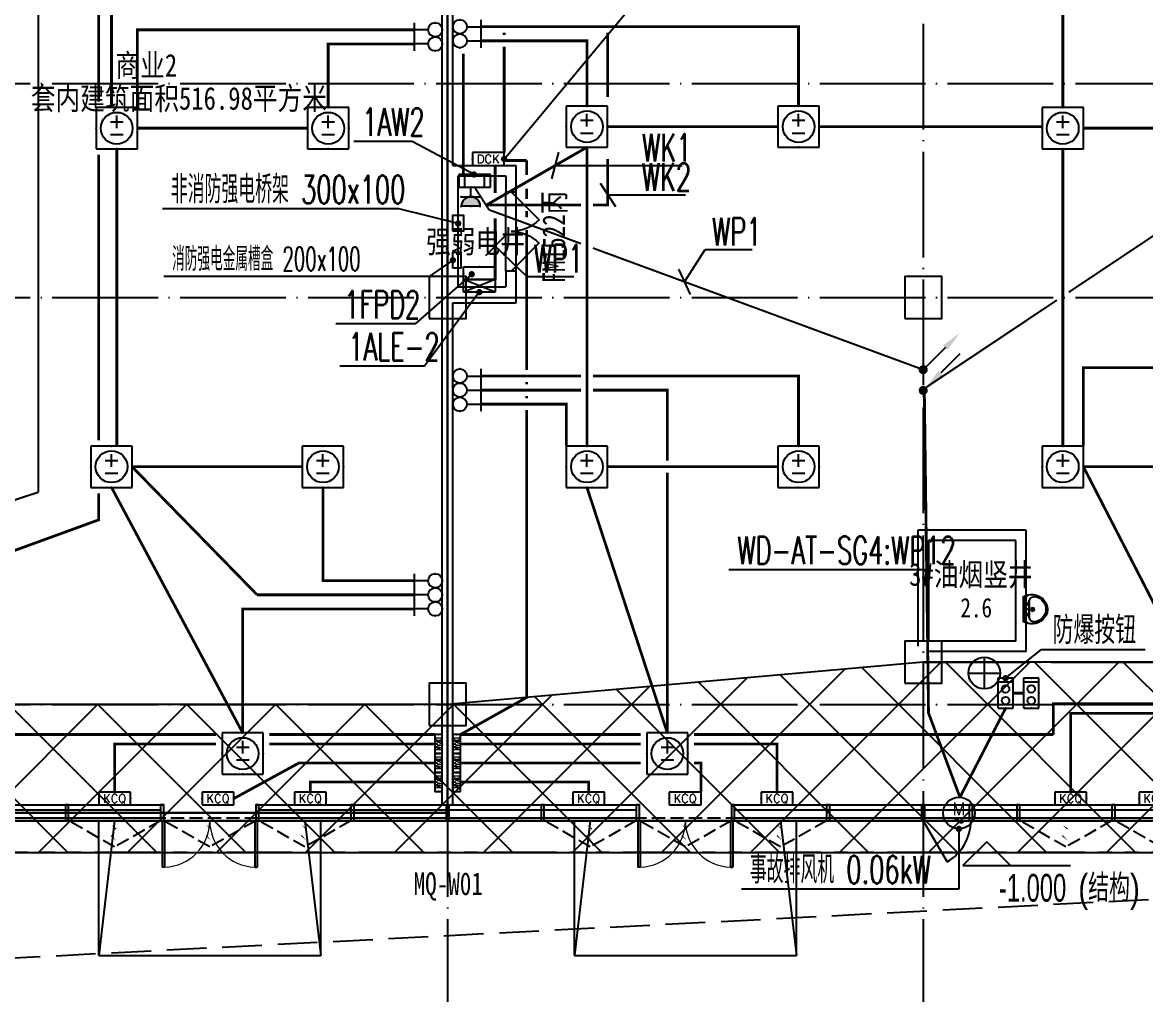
# Model space of a CAD drawing. Extents: x -233336 to 840473, y -28113 to 330904.
# Drawn here: x 42356 to 63606, y -5489 to 12904 of the extents above; entities that cross this region are included whole.
import ezdxf
from ezdxf.enums import TextEntityAlignment as Align
from ezdxf.xclip import XClip

# ---------------------------------------------------------------- set-up
doc = ezdxf.new("R2010")
doc.units = 0
doc.header["$LTSCALE"] = 1000
doc.header["$XCLIPFRAME"] = 2
for name, pattern in [('104-14# 核心筒$0$DOTE', [2.42, 2, -0.2, 0.02, -0.2]), ('14#楼幕墙$0$DASH', [0.35, 0.25, -0.1]), ('DASH', [0.35, 0.25, -0.1]), ('X-104 14#平面$0$$0$DASH', [0.35, 0.25, -0.1]), ('X-104 14#平面$0$109 3#平面$0$DASH', [0.35, 0.25, -0.1]), ('X-104 14#平面$0$PHANTOM2', [1.25, 0.625, -0.125, 0.125, -0.125, 0.125, -0.125])]:
    doc.linetypes.add(name, pattern=pattern)
doc.layers.get('0').update_dxf_attribs({"linetype": 'CONTINUOUS'})
doc.layers.get('Defpoints').update_dxf_attribs({"linetype": 'CONTINUOUS'})
for name, color, linetype in [('104-14# 核心筒$0$A_AXIS-轴线', 8, '104-14# 核心筒$0$DOTE'), ('104-14# 核心筒$0$A_STR-砼柱', 8, 'CONTINUOUS'), ('14#楼幕墙$0$A-C_玻璃幕墙', 8, 'CONTINUOUS'), ('14#楼幕墙$0$A-C_窗', 8, 'CONTINUOUS'), ('14#楼幕墙$0$A-C_门', 8, 'CONTINUOUS'), ('DIM-动力', 80, 'CONTINUOUS'), ('DIM-插座', 80, 'CONTINUOUS'), ('DIM-箱柜', 80, 'CONTINUOUS'), ('EQUIP-动力', 80, 'CONTINUOUS'), ('EQUIP-插座', 80, 'CONTINUOUS'), ('EQUIP-照明', 80, 'CONTINUOUS'), ('EQUIP-箱柜', 80, 'CONTINUOUS'), ('LWIRE', 80, 'CONTINUOUS'), ('TEL_LEAD', 80, 'CONTINUOUS'), ('WIRE-动力', 50, 'CONTINUOUS'), ('WIRE-动力控制', 160, 'DASH'), ('WIRE-插座', 160, 'CONTINUOUS'), ('X-104 14#平面$0$01-标注_标高', 8, 'CONTINUOUS'), ('X-104 14#平面$0$02-TEXT_房间', 9, 'CONTINUOUS'), ('X-104 14#平面$0$02-TEXT_标注', 9, 'CONTINUOUS'), ('X-104 14#平面$0$02-TEXT_门窗', 9, 'CONTINUOUS'), ('X-104 14#平面$0$A-C_玻璃幕墙', 8, 'CONTINUOUS'), ('X-104 14#平面$0$A-C_门', 8, 'CONTINUOUS'), ('X-104 14#平面$0$A-E_楼梯', 8, 'CONTINUOUS'), ('X-104 14#平面$0$A-I_卫-洁具', 8, 'CONTINUOUS'), ('X-104 14#平面$0$A-O_屋面', 8, 'CONTINUOUS'), ('X-104 14#平面$0$A-SUR_吊顶', 8, 'CONTINUOUS'), ('X-104 14#平面$0$A-TECH_结构', 8, 'CONTINUOUS'), ('X-104 14#平面$0$A_STR-砌块墙', 7, 'CONTINUOUS'), ('X-104 14#平面$0$DOOR_FIRE', 8, 'CONTINUOUS'), ('X-104 14#平面$0$DOOR_FIRE_TEXT', 7, 'CONTINUOUS')]:
    doc.layers.add(name, color=color, linetype=linetype)
for name, color, linetype, plot in [('14#楼幕墙$0$04-不打印_辅助线', 8, 'CONTINUOUS', False), ('2019.06.25燃气表间不打印', 7, 'CONTINUOUS', False), ('X-104 14#平面$0$04-不打印_辅助线', 8, 'CONTINUOUS', False), ('X-104 14#平面$0$降板', 8, 'CONTINUOUS', False)]:
    doc.layers.add(name, color=color, linetype=linetype, plot=plot)
doc.layers.add('X-104 14#平面$0$000套内', color=8, linetype='CONTINUOUS', lineweight=30)
doc.styles.add('_TCH_DIM', font='ROMANS2', dxfattribs={"width": 0.8, "bigfont": 'HZDF2'})
doc.styles.add('_TCH_LABEL', font='COMPLEX', dxfattribs={"bigfont": 'GBCBIG'})
doc.styles.add('_TEL_DIM', font='ROMANS2', dxfattribs={"width": 0.8, "height": 3.5, "bigfont": 'HZDF2'})
doc.styles.get("Standard").update_dxf_attribs({"font": 'GBENOR', "bigfont": 'GBCBIG'})
doc.styles.add('X-104 14#平面$0$_TCH_DIM', font='ros.shx', dxfattribs={"width": 0.8, "bigfont": 'jd.shx'})
doc.styles.add('X-104 14#平面$0$_TCH_SPACE', font='STXIHEI.TTF', dxfattribs={"width": 0.8, "height": 5})
doc.styles.add('X-104 14#平面$0$_TCH_WINDOW', font='STXIHEI.TTF', dxfattribs={"width": 0.75, "height": 3.5})
doc.styles.add('X-104 14#平面$0$Standard', font='STXIHEI.TTF', dxfattribs={"width": 0.8})

# ---------------------------------------------------------------- blocks, each defined once
blk = doc.blocks.new('$equip$00001428')
for p, q in [((0.75, 0.6), (-0.75, 0.6)), ((-0.75, 0.6), (-0.75, 0)), ((-0.469, 0.6), (-0.469, 0)), ((0.469, 0.6), (0.469, 0)), ((0.75, 0), (0.75, 0.6)), ((-0.75, 0), (0.75, 0))]:
    blk.add_line(p, q)
for p in [(0, 0.6), (-0.75, 0.3), (0, 0), (0.75, 0.3)]:
    blk.add_point(p)
at = {"style": '_TCH_LABEL', "flags": 9}
blk.add_attdef('A', (0, 0), '', height=0.00002, dxfattribs=at)
blk = doc.blocks.new('$equip$00001424')
for p, q in [((-0.75, 0), (0.75, 0.6)), ((-0.75, 0.6), (0.75, 0)), ((0.75, 0.6), (-0.75, 0.6)), ((-0.75, 0.6), (-0.75, 0)), ((0.75, 0), (0.75, 0.6)), ((-0.75, 0), (0.75, 0))]:
    blk.add_line(p, q)
for p in [(0, 0.6), (-0.75, 0.3), (0, 0), (0.75, 0.3)]:
    blk.add_point(p)
at = {"style": '_TCH_LABEL', "flags": 9}
blk.add_attdef('A', (0, 0), '', height=0.00002, dxfattribs=at)
blk = doc.blocks.new('$equip$00001413')
for p, q in [((0.75, 0.6), (-0.75, 0.6)), ((-0.75, 0.6), (-0.75, 0)), ((0.75, 0), (0.75, 0.6)), ((-0.75, 0), (0.75, 0))]:
    blk.add_line(p, q)
for p in [(0, 0.6), (-0.75, 0.3), (0, 0), (0.75, 0.3)]:
    blk.add_point(p)
at = {"style": '_TCH_LABEL', "flags": 9}
blk.add_attdef('A', (0, 0), '', height=0.00002, dxfattribs=at)
blk = doc.blocks.new('$equip$00001811')
blk.add_circle((0, 0), 0.5)
for centre, radius, start, end in [((-0.073, -0.273), 0.0768, 17.2272, 184.2164), ((0.073, -0.227), 0.0769, 197.2591, 5.1179)]:
    blk.add_arc(centre, radius, start, end)
at = {"color": 7, "style": '_TEL_DIM'}
blk.add_attdef('$TEXT$', text='', height=0.4, dxfattribs=at).set_placement((0.001, 0.137), align=Align.MIDDLE_CENTER)
at = {"color": 7, "style": '_TEL_DIM', "flags": 1}
blk.add_attdef('A', text='', height=0.00002, dxfattribs=at).set_placement((0, 0), align=Align.MIDDLE_CENTER)
blk = doc.blocks.new('14#楼幕墙$0$A$C38D07553')
blk.add_lwpolyline([(-60, -300), (0, -300), (0, 0), (-60, 0)], close=True)
blk = doc.blocks.new('14#楼幕墙$0$A$C385D642F')
for p in [(43230, -1000), (45030, -1000), (46830, -1000), (48630, -1000), (50430, -1000), (52230, -1000), (54030, -1000), (55830, -1000), (57630, -1000), (59430, -1000), (60330, -1000), (61230, -1000), (63030, -1000)]:
    blk.add_blockref('14#楼幕墙$0$A$C38D07553', p)
blk = doc.blocks.new('14#楼幕墙$0$A$C22714246')
at = {"linetype": '14#楼幕墙$0$DASH'}
blk.add_lwpolyline([(1740, 497), (870, 0), (0, 497)], dxfattribs=at)
at = {"layer": '14#楼幕墙$0$A-C_玻璃幕墙', "color": 1}
blk.add_lwpolyline([(899, 122, 0, 25, 0), (802, 217, 0, 0, 0), (900, 340, 25, 0, 0), (796, 422, 0, 0, 0)], format="xyseb", dxfattribs=at)
blk = doc.blocks.new('14#楼幕墙$0$$DorLib2D$00000228')
at = {"color": 0}
blk.add_line((0.5, 0), (0, 0.866), dxfattribs=at)
blk.add_arc((0.5, 0), 1, 120, 180, dxfattribs=at)
blk = doc.blocks.new('14#楼幕墙$0$$DorLib2D$00000002')
for p, q in [((-0.5, 0), (-0.5, 0.4875)), ((-0.475, 0.4875), (-0.5, 0.4875)), ((-0.475, 0), (-0.475, 0.4875)), ((0.475, 0), (0.475, 0.4875)), ((0.475, 0.4875), (0.5, 0.4875)), ((0.5, 0), (0.5, 0.4875)), ((-0.5, 0), (-0.475, 0)), ((0.5, 0), (0.475, 0))]:
    blk.add_line(p, q)
at = {"lineweight": 13}
for centre, start, end in [((-0.4875, 0), 0, 88.53072), ((0.4875, 0), 91.46928, 180)]:
    blk.add_arc(centre, 0.4875, start, end, dxfattribs=at)
blk = doc.blocks.new('14#楼幕墙')
at = {"layer": '14#楼幕墙$0$A-C_玻璃幕墙'}
for p, q in [((10770, -1900), (45030, -1900)), ((46770, -1900), (54030, -1900)), ((55770, -1900), (69230, -1900)), ((44970, -2000), (19830, -2000)), ((53970, -2000), (46830, -2000)), ((66630, -2000), (55830, -2000)), ((108092, -2200), (-1359, -2200)), ((44970, -2150), (19830, -2150)), ((53970, -2150), (46830, -2150)), ((66630, -2150), (55830, -2150))]:
    blk.add_line(p, q, dxfattribs=at)
at = {"layer": '14#楼幕墙$0$04-不打印_辅助线'}
for p in [(45030, -2697), (54030, -2697)]:
    blk.add_blockref('14#楼幕墙$0$A$C22714246', p, dxfattribs=at)
at = {"layer": '14#楼幕墙$0$A-C_玻璃幕墙'}
blk.add_blockref('14#楼幕墙$0$A$C385D642F', (0, -900), dxfattribs=at)
at = {"layer": '14#楼幕墙$0$A-C_窗'}
for p in [(43230, -2697), (46830, -2697), (52230, -2697), (55830, -2697), (61230, -2697), (63030, -2697)]:
    blk.add_blockref('14#楼幕墙$0$A$C22714246', p, dxfattribs=at)
at = {"layer": '14#楼幕墙$0$A-C_门', "xscale": -1800, "yscale": -1800, "zscale": 100}
for p in [(45900, -2200), (54900, -2200)]:
    blk.add_blockref('14#楼幕墙$0$$DorLib2D$00000002', p, dxfattribs=at)
at = {"layer": '14#楼幕墙$0$A-C_门', "xscale": 900, "yscale": 900, "zscale": -900, "rotation": 180}
blk.add_blockref('14#楼幕墙$0$$DorLib2D$00000228', (59850, -2200), dxfattribs=at)
blk = doc.blocks.new('_FZHK')
blk.add_lwpolyline([(-0.5, -0.5), (0.5, -0.5), (0.5, 0.5), (-0.5, 0.5)], close=True)
blk = doc.blocks.new('104-14# 核心筒')
at = {"layer": '104-14# 核心筒$0$A_AXIS-轴线'}
for p, q in [((50400, 54018.4), (50400, -8545.1)), ((59400, 54018.4), (59400, -8545.1)), ((-24839, 11750), (120259.9, 11750)), ((-24839, 7700), (120259.9, 7700)), ((59400, 800), (120259.9, 800)), ((-24839, 0), (68400, 0))]:
    blk.add_line(p, q, dxfattribs=at)
at = {"layer": '104-14# 核心筒$0$A_STR-砼柱', "xscale": 700, "yscale": 800, "zscale": 800}
for p in [(50400, 7700), (59400, 7700), (59400, 800), (50400, 0)]:
    blk.add_blockref('_FZHK', p, dxfattribs=at)
blk = doc.blocks.new('X-104 14#平面$0$rqg')
at = {"color": 3}
for p, q in [((0, 300), (0, -300)), ((-300, 0), (300, 0))]:
    blk.add_line(p, q, dxfattribs=at)
blk.add_circle((0, 0), 300, dxfattribs=at)
blk = doc.blocks.new('X-104 14#平面$0$$DorLib2D$00000002')
for p, q in [((-0.5, 0), (-0.5, 0.4875)), ((-0.475, 0.4875), (-0.5, 0.4875)), ((-0.475, 0), (-0.475, 0.4875)), ((0.475, 0), (0.475, 0.4875)), ((0.475, 0.4875), (0.5, 0.4875)), ((0.5, 0), (0.5, 0.4875)), ((-0.5, 0), (-0.475, 0)), ((0.5, 0), (0.475, 0))]:
    blk.add_line(p, q)
at = {"lineweight": 13}
for centre, start, end in [((-0.4875, 0), 0, 88.53072), ((0.4875, 0), 91.46928, 180)]:
    blk.add_arc(centre, 0.4875, start, end, dxfattribs=at)
blk = doc.blocks.new('X-104 14#平面$0$$DorLib2D$00000116')
at = {"color": 0}
for p, q in [((-0.5, 0), (-0.146, 0.354)), ((0.5, 0), (0.146, 0.354))]:
    blk.add_line(p, q, dxfattribs=at)
for centre, start, end in [((-0.5, 0), 0, 45), ((0.5, 0), 135, 180)]:
    blk.add_arc(centre, 0.5, start, end, dxfattribs=at)
blk = doc.blocks.new('X-104 14#平面$0$$lvtry$00000178')
at = {"color": 0}
for p, q in [((-238, 0), (238, 0)), ((-214, -36), (-272, -91)), ((-180, -23), (180, -23)), ((-142, -105), (140, -105)), ((140, -105), (-142, -105)), ((216, -37), (268, -91))]:
    blk.add_line(p, q, dxfattribs=at)
blk.add_lwpolyline([(-104, -430, 0.224698), (110, -425, 0.348046), (269, -79), (239, 0), (-241, 0), (-271, -79, 0.356844)], format="xyb", close=True, dxfattribs=at)
for centre, radius in [((-100, -65), 16.3), ((1, -172), 31.6), ((100, -65), 16.3)]:
    blk.add_circle(centre, radius, dxfattribs=at)
at = {"color": 0, "lineweight": 13}
blk.add_circle((1, -172), 23, dxfattribs=at)
at = {"color": 0}
for centre, radius, start, end in [((-142, -205), 100, 90, 190.5602), ((-180, -73), 50, 90, 133.181), ((140, -205), 100, 349.4398, 90), ((180, -73), 50, 44.5607, 90), ((-1, -179), 243, 190.5602, 349.4398)]:
    blk.add_arc(centre, radius, start, end, dxfattribs=at)
for p in [(0, -65), (1, -172)]:
    blk.add_point(p, dxfattribs=at)
blk = doc.blocks.new('X-104 14#平面')
at = {"layer": 'X-104 14#平面$0$降板'}
h = blk.add_hatch(dxfattribs=at)
h.set_pattern_fill('ANSI37', color=256, scale=750)
h.set_pattern_definition([(45, (0, 0), (-841.899, 841.899), []), (135, (0, 0), (-841.899, -841.899), [])])
h.paths.add_polyline_path([(83500, 40800), (86400, 48900), (86400, 51400), (77509.2, 51400), (58917.8, 35800), (-4608.4, 35800), (-12111.5, -2800), (112466, -2800), (116300, 1125.5), (116300, 11750), (115900, 11750), (107700, -0.1), (86400, 0), (77400, 799.9), (59400, 799.9), (50400, 0), (-62.7, 0), (5400, 25700), (68400, 25700)])
for points in [[(45030, -2200), (46770, -2200)], [(54030, -2200), (55770, -2200)]]:
    blk.add_lwpolyline(points)
at = {"layer": 'X-104 14#平面$0$000套内'}
blk.add_lwpolyline([(23400, 26450), (50400, 26450), (50400, -2050), (23450, -2050), (23450, 7800), (32350, 7800), (32350, 7600), (41500, 7600), (41500, 16600), (38350, 16600), (38350, 19250), (30600, 19250), (30600, 26300)], dxfattribs=at)
at = {"layer": 'X-104 14#平面$0$01-标注_标高'}
for p, q in [((60600.2, -2599.5), (60150.2, -3049.5)), ((60600.2, -2599.5), (61050.2, -3049.5)), ((60150.2, -3049.5), (62185, -3049.5))]:
    blk.add_line(p, q, dxfattribs=at)
at = {"layer": 'X-104 14#平面$0$A-C_玻璃幕墙'}
blk.add_lwpolyline([(-1359, -2200), (108091.7, -2200), (111291.5, 2370.2), (113380.4, 907.7), (115789.3, 4348.2), (113700.6, 5810.6), (116900.2, 10380.5), (116900.2, 38462.2), (99065.1, 43424.4), (96015.6, 32464.2), (85707.2, 35332.3), (87317.1, 41118.6), (83503.2, 42179.7), (66340.6, 26600), (4762.5, 26600)], close=True, dxfattribs=at)
at = {"layer": 'X-104 14#平面$0$A-E_楼梯'}
for p, q in [((43800, -4750), (43800, -2200)), ((43800, -2200), (48000, -2200)), ((44100, -2200), (43800, -4750)), ((47700, -2200), (48000, -4750)), ((48000, -4750), (48000, -2200)), ((52800, -4750), (52800, -2200)), ((52800, -2200), (57000, -2200)), ((53100, -2200), (52800, -4750)), ((56700, -2200), (57000, -4750)), ((57000, -4750), (57000, -2200)), ((43800, -4750), (48000, -4750)), ((52800, -4750), (57000, -4750))]:
    blk.add_line(p, q, dxfattribs=at)
at = {"layer": 'X-104 14#平面$0$A-O_屋面', "linetype": 'X-104 14#平面$0$PHANTOM2', "ltscale": 2}
blk.add_lwpolyline([(116300, 1125.5), (112466, -2800), (-12111.5, -2800), (-10903.8, 3413.1), (-11202.5, 3471.2), (-4857, 36100), (58808.6, 36100), (74837.7, 49550), (86050, 49550), (86050, 51700), (92100, 51702), (92100, 55283.2), (94608.8, 59227.5), (95621.4, 58583.5), (95782.4, 58836.6), (99791.5, 56286.5), (107067.8, 54161.9), (111100, 54161.9), (111100, 52680), (116300, 52680)], close=True, dxfattribs=at)
at = {"layer": 'X-104 14#平面$0$A-SUR_吊顶', "linetype": 'X-104 14#平面$0$109 3#平面$0$DASH', "ltscale": 3}
blk.add_lwpolyline([(109062.3, -4432.1), (119297.3, 10714.5), (117562.9, 11100.5), (120741.8, 38794.6), (99426.9, 44725), (92631.2, 20300), (86987.2, 20300), (86987.2, 21500), (8392.2, 21500), (5688.7, 8781.2), (-2733.6, 10571.4), (-6009.8, -4841.7), (40178.1, -2825.1), (39845.1, -4916.4), (83845.6, -2647.5)], close=True, dxfattribs=at)
at = {"layer": 'X-104 14#平面$0$A-TECH_结构', "linetype": 'X-104 14#平面$0$$0$DASH'}
blk.add_lwpolyline([(87207.3, 41097.2), (85610.8, 35359.1), (96063.8, 32450.8), (99099.8, 43362.9), (116850.2, 38424.2), (116850.2, 10396.2), (108065.7, -2149.5), (-1297.3, -2149.5), (4803.7, 26550), (66359.9, 26550), (83516.4, 42124.1)], close=True, dxfattribs=at)
at = {"layer": 'X-104 14#平面$0$A_STR-砌块墙'}
for p, q in [((50300, 10100), (50300, 26300)), ((50500, 10200), (50500, 26300)), ((50300, 7700), (50300, 10100)), ((50500, 10200), (51700, 10200)), ((50600, 7900), (50600, 10000)), ((50600, 10000), (51500, 10000)), ((51500, 10000), (51500, 9700)), ((51700, 9700), (51700, 10200)), ((51500, 9700), (51700, 9700)), ((51700, 8200), (51500, 8200)), ((51500, 8200), (51500, 7900)), ((51700, 7600), (51700, 8200)), ((50600, 7900), (51500, 7900)), ((50300, -900), (50300, 7700)), ((50500, -900), (50500, 7600)), ((50500, 7600), (51700, 7600)), ((61350, 3300), (59300, 3300)), ((59300, 3300), (59300, 1100)), ((61350, 1000), (61350, 3300)), ((61150, 3100), (59500, 3100)), ((59500, 3100), (59500, 1200)), ((61150, 1200), (61150, 3100)), ((61150, 1200), (59500, 1200)), ((61350, 1000), (59500, 1000)), ((50300, -1899.5), (50300, -899.5)), ((50500, -1899.5), (50500, -899.5)), ((50300, -1899.5), (50500, -1899.5))]:
    blk.add_line(p, q, dxfattribs=at)
at = {"layer": 'X-104 14#平面$0$DOOR_FIRE'}
for p, q in [((51500, 8200), (51500, 9700)), ((51700, 8200), (51700, 9700))]:
    blk.add_line(p, q, dxfattribs=at)
at = {"layer": 'X-104 14#平面$0$降板'}
blk.add_lwpolyline([(83500, 40800), (86400, 48900), (86400, 51400), (77509.2, 51400), (58917.8, 35800), (-4608.4, 35800), (-12111.5, -2800), (112466, -2800), (116300, 1125.5), (116300, 11750), (115900, 11750), (107700, -0.1), (86400, 0), (77400, 799.9), (59400, 799.9), (50400, 0), (-62.7, 0), (5400, 25700), (68400, 25700)], close=True, dxfattribs=at)
ref = blk.add_blockref('104-14# 核心筒', (0, 0))
XClip(ref).set_block_clipping_path([(-38664.3623821461, -25500), (139216.5485069363, 330900)])
blk.add_blockref('14#楼幕墙', (0, 0))
at = {"layer": 'Defpoints'}
blk.add_blockref('X-104 14#平面$0$rqg', (60554.9, 593.4), dxfattribs=at)
at = {"layer": 'X-104 14#平面$0$A-C_门', "xscale": 1800, "yscale": 1800, "zscale": 100, "rotation": 180}
for p in [(45900, -2200), (54900, -2200)]:
    blk.add_blockref('X-104 14#平面$0$$DorLib2D$00000002', p, dxfattribs=at)
at = {"layer": 'X-104 14#平面$0$A-I_卫-洁具', "yscale": -1, "rotation": 270.0000000000007}
blk.add_blockref('X-104 14#平面$0$$lvtry$00000178', (61300, 1800), dxfattribs=at)
at = {"layer": 'X-104 14#平面$0$DOOR_FIRE'}
ref = blk.add_blockref('X-104 14#平面$0$$DorLib2D$00000116', (51600, 8950), dxfattribs=dict(at, xscale=1500, yscale=-1500, zscale=200, rotation=90))
ref.add_attrib('A', 'FM1522丙', (52624, 7964.9), dxfattribs={"layer": 'X-104 14#平面$0$DOOR_FIRE_TEXT', "height": 428.14, "rotation": 90, "style": 'X-104 14#平面$0$_TCH_WINDOW', "width": 0.75})
at = {"layer": 'X-104 14#平面$0$01-标注_标高', "color": 7, "style": 'X-104 14#平面$0$_TCH_DIM'}
for s, height, width, p in [('(结构)', 520.93, 0.8, (62335, -3732)), ('-1.000', 525, 0.64, (60832, -3732))]:
    blk.add_text(s, height=height, dxfattribs=dict(at, width=width)).set_placement(p)
at = {"layer": 'X-104 14#平面$0$02-TEXT_房间', "style": 'X-104 14#平面$0$_TCH_SPACE', "width": 0.8}
for s, p in [('商业2', (44115.6, 11879.1)), ('强弱电井', (49994.8, 8542.7))]:
    blk.add_text(s, height=428.14, dxfattribs=at).set_placement(p)
at = {"layer": 'X-104 14#平面$0$02-TEXT_标注', "style": 'X-104 14#平面$0$Standard', "width": 0.8}
for s, height, p in [('套内建筑面积516.98平方米', 428.139, (42514.7, 11253.5)), ('3#油烟竖井', 428.14, (59133.6, 2245.2))]:
    blk.add_text(s, height=height, dxfattribs=at).set_placement(p)
at = {"layer": 'X-104 14#平面$0$02-TEXT_门窗', "style": 'X-104 14#平面$0$_TCH_WINDOW', "width": 0.75}
blk.add_text('MQ-W01', height=428.14, dxfattribs=at).set_placement((49757.5, -3606.5))
at = {"layer": 'X-104 14#平面$0$04-不打印_辅助线', "style": 'X-104 14#平面$0$_TCH_SPACE', "width": 0.8}
blk.add_text('2.6', height=366.98, dxfattribs=at).set_placement((60103.4, 1646.9))
blk = doc.blocks.new('$equip$00001344')
for p, q in [((0.65, 0.65), (-0.65, 0.65)), ((-0.65, 0.65), (-0.65, -0.65)), ((0, 0), (0, 0.4)), ((0.65, -0.65), (0.65, 0.65)), ((-0.2, 0.2), (0.2, 0.2)), ((-0.2, -0.2), (0.2, -0.2)), ((-0.65, -0.65), (0.65, -0.65))]:
    blk.add_line(p, q)
blk.add_circle((0, 0), 0.5)
for p in [(0, 0.65), (-0.65, 0), (0.65, 0), (0, -0.65)]:
    blk.add_point(p)
at = {"flags": 9}
blk.add_attdef('A', (0, 0), '', height=0.00002, dxfattribs=at)
blk = doc.blocks.new('$equip$00002672')
for p, q in [((0.222, 0.889), (-0.222, 0.889)), ((0, 0.444), (0, 0.889))]:
    blk.add_line(p, q)
blk.add_circle((0, 0.222), 0.222)
for p in [(0, 0.889), (-0.222, 0.222), (0, 0), (0.222, 0.222)]:
    blk.add_point(p)
at = {"color": 7, "style": '_TEL_DIM', "flags": 1}
for tag in ['A', 'REMARK']:
    blk.add_attdef(tag, text='', height=0.00002, dxfattribs=at).set_placement((0, 0), align=Align.MIDDLE_CENTER)
blk = doc.blocks.new('$equip$00001234')
for p, q in [((0.707, 0.714), (-0.707, 0.714)), ((-0.707, 0.707), (-0.707, -0.007)), ((0.542, 0.714), (0.542, 0)), ((0.707, 0), (0.707, 0.714)), ((-0.707, 0), (0.707, 0))]:
    blk.add_line(p, q)
for centre in [(-0.35, 0.357), (0.2, 0.357)]:
    blk.add_circle(centre, 0.179)
at = {"layer": 'EQUIP-照明'}
for p in [(0, 0.714), (-0.707, 0.35), (0, 0), (0.707, 0.357)]:
    blk.add_point(p, dxfattribs=at)
at = {"layer": 'EQUIP-照明', "flags": 9}
blk.add_attdef('A', (0, 0), '', height=0.00002, dxfattribs=at)
blk = doc.blocks.new('$TelecSys$00000078')
for p, q in [((1.15, 1.15), (0.55, 0.55)), ((0.104, 0.104), (0.104, 0.104)), ((-0.104, -0.104), (-0.104, -0.104))]:
    blk.add_line(p, q)
at = {"const_width": 0.142}
blk.add_lwpolyline([(-0.071, 0, 1), (0.071, 0, 1)], format="xyb", close=True, dxfattribs=at)
blk.add_solid([(0.62, 0.48), (0.48, 0.62), (0.1, 0.1)])
at = {"width": 0.8, "flags": 9}
blk.add_attdef('A', (0, 0), '', height=0.00002, dxfattribs=at)
blk = doc.blocks.new('$TelecSys$00000079')
for p, q in [((0.7, 0.7), (0, 0)), ((0.104, 0.104), (0.104, 0.104)), ((-0.104, -0.104), (-0.104, -0.104))]:
    blk.add_line(p, q)
at = {"const_width": 0.142}
blk.add_lwpolyline([(-0.071, 0, 1), (0.071, 0, 1)], format="xyb", close=True, dxfattribs=at)
blk.add_solid([(0.63, 0.77), (0.77, 0.63), (1.15, 1.15)])
at = {"width": 0.8, "flags": 9}
blk.add_attdef('A', (0, 0), '', height=0.00002, dxfattribs=at)
blk = doc.blocks.new('$equip$00001816')
for p, q in [((0.75, 0.6), (-0.75, 0.6)), ((-0.75, 0.6), (-0.75, 0)), ((0.75, 0), (0.75, 0.6)), ((-0.75, 0), (0.75, 0))]:
    blk.add_line(p, q)
for p in [(0, 0.6), (-0.75, 0.3), (0, 0), (0.75, 0.3)]:
    blk.add_point(p)
at = {"color": 7, "style": '_TEL_DIM'}
blk.add_attdef('$TEXT$', text='', height=0.4, dxfattribs=at).set_placement((0, 0.3), align=Align.MIDDLE_CENTER)
at = {"color": 7, "style": '_TEL_DIM', "flags": 1}
blk.add_attdef('A', text='', height=0.00002, dxfattribs=at).set_placement((0, 0), align=Align.MIDDLE_CENTER)
blk = doc.blocks.new('$equip$00001237')
for p, q in [((-0.5, 1.05), (-0.5, 1)), ((-0.5, 1), (0.5, 1)), ((0.5, 1.05), (0.5, 1)), ((0.5, 0.5), (-0.5, 0.5)), ((0, 0.5), (0, 0))]:
    blk.add_line(p, q)
blk.add_arc((0, 1), 0.5, 180, 0)
for p in [(0, 1), (-0.5, 0.5), (0, 0), (0.5, 0.5)]:
    blk.add_point(p)
for points in [[(0.433, 0.75), (-0.433, 0.75), (0.5, 1), (-0.5, 1)], [(0.25, 0.567), (-0.25, 0.567), (0.433, 0.75), (-0.433, 0.75)], [(0, 0.5), (0, 0.5), (0.25, 0.567), (-0.25, 0.567)]]:
    blk.add_solid(points)
at = {"flags": 9}
blk.add_attdef('A', (0, 0), '', height=0.00002, dxfattribs=at)

msp = doc.modelspace()

# ---------------------------------------------------------------- linework, layer by layer
at = {"layer": '2019.06.25燃气表间不打印'}
for p, q in [((59500, 2549.4), (55724.4, 2549.4)), ((60957.1, 495.8), (61636.9, 1040)), ((61636.9, 1040), (63597.6, 1040)), ((60075, -2355.3), (60075, -3496.1)), ((60075, -3496.1), (55961.3, -3496.1))]:
    msp.add_line(p, q, dxfattribs=at)
at = {"layer": '2019.06.25燃气表间不打印', "const_width": 52.5}
for points in [[(60094.2, -1755.9), (59500, -163), (59421.3, 5904.7)], [(61100, 213), (61300, 213)], [(60094.2, -1755.9), (60960, -69.9)]]:
    msp.add_lwpolyline(points, dxfattribs=at)
at = {"layer": '2019.06.25燃气表间不打印', "const_width": 60}
for points in [[(60933.7, 477.1, 1), (60980.6, 514.6, 1)], [(60075, -2325.3, 1), (60075, -2385.3, 1)]]:
    msp.add_lwpolyline(points, format="xyb", close=True, dxfattribs=at)
at = {"layer": 'DIM-动力'}
msp.add_line((54771.6, 8235.6), (54991.6, 7759), dxfattribs=at)
for points in [[(54881.6, 7997.3), (55271.9, 8605.3)], [(55271.9, 8605.3), (56160, 8605.3)]]:
    msp.add_lwpolyline(points, dxfattribs=at)
at = {"layer": 'DIM-插座', "color": 80}
for p, q in [((51470.1, 10320), (54256.3, 13668.8)), ((52501.6, 10448.7), (52364.7, 9941.8)), ((53286.4, 9860), (53575.2, 9421.6)), ((51485.6, 8859.3), (51114.4, 8488.1))]:
    msp.add_line(p, q, dxfattribs=at)
at = {"layer": 'DIM-插座', "color": 80, "const_width": 60}
msp.add_lwpolyline([(51450.9, 10296.9, 1), (51489.2, 10343.1, 1)], format="xyb", close=True, dxfattribs=at)
at = {"layer": 'DIM-插座', "color": 80}
for points in [[(52433.2, 10195.2), (53947.8, 10195.2)], [(53947.8, 10195.2), (54836, 10195.2)], [(53430.8, 9640.8), (53941.6, 9640.8)], [(53941.6, 9640.8), (54899.2, 9640.8)], [(51300, 8673.7), (51897.8, 8099.5)], [(51897.8, 8099.5), (52786, 8099.5)]]:
    msp.add_lwpolyline(points, dxfattribs=at)
at = {"layer": 'DIM-箱柜'}
for p, q in [((50500, 8405), (50050, 8100)), ((50050, 8100), (45029.7, 8100)), ((50856.7, 8140.2), (49788.3, 7198.5)), ((49788.3, 7198.5), (48285.3, 7198.5))]:
    msp.add_line(p, q, dxfattribs=at)
at = {"layer": 'DIM-箱柜', "const_width": 60}
for points in [[(50524.8, 8421.8, 1), (50475.2, 8388.1, 1)], [(50879.2, 8160.1, 1), (50834.2, 8120.4, 1)]]:
    msp.add_lwpolyline(points, format="xyb", close=True, dxfattribs=at)
at = {"layer": 'EQUIP-箱柜'}
for points in [[(50500, 8957.6), (50500, 9257.6), (50700, 9257.6), (50700, 8957.6)], [(50500, 8255), (50500, 8555), (50650, 8555), (50650, 8255)]]:
    msp.add_lwpolyline(points, close=True, dxfattribs=at)
at = {"layer": 'TEL_LEAD', "color": 80}
for p, q in [((49728.2, 10651.5), (48626.9, 10651.5)), ((50900, 10026.5), (49728.2, 10651.5)), ((49477.3, 9376.1), (45006.1, 9376.1)), ((50600, 9100), (49477.3, 9376.1)), ((51000, 7800), (49962.5, 6401.9)), ((49962.5, 6401.9), (48363.5, 6401.9))]:
    msp.add_line(p, q, dxfattribs=at)
at = {"layer": 'TEL_LEAD', "color": 80, "const_width": 60}
for points in [[(50926.5, 10012.4, 1), (50873.5, 10040.6, 1)], [(50629.1, 9092.8, 1), (50570.9, 9107.2, 1)], [(51017.9, 7824.1, 1), (50982.1, 7775.9, 1)]]:
    msp.add_lwpolyline(points, format="xyb", close=True, dxfattribs=at)
at = {"layer": 'WIRE-动力', "color": 50}
for points, const_width in [([(42657.4, 19731.2), (42657.4, 4015.7)], 37.5), ([(50697.9, 10026.5), (50697.9, 12310.3)], 52.5), ([(66053.2, 10400.4), (62153.3, 7799.1)], 37.5), ([(50910.8, 9786.5), (51185.5, 9358.3)], 37.5), ([(51185.5, 9358.3), (52924, 8718.2)], 37.5), ([(53149, 8635.3), (59359.9, 6348.2)], 37.5), ([(61928.3, 7649), (59462.5, 6004.3)], 37.5), ([(42657.4, 4015.7), (36560.6, 2017.7)], 37.5)]:
    msp.add_lwpolyline(points, dxfattribs=dict(at, const_width=const_width))
at = {"layer": 'WIRE-动力控制', "color": 160, "const_width": 52.5}
for points in [[(66855.3, 14769.3), (62040.8, 14769.3), (62040.8, 11292.9)], [(49766.7, 12764.7), (44530.8, 12764.7), (44530.8, 11292.9)], [(51033.3, 12822.8), (57040.8, 12822.8), (57040.8, 11321.9)], [(53036.5, 11321.9), (53036.5, 12556.1), (51033.3, 12556.1)], [(49766.7, 12498), (48140.8, 12498), (48140.8, 11292.9)], [(67766.7, 6373.7), (62430.8, 6373.7), (62430.8, 4887.1)], [(51033.3, 6213.7), (52924, 6213.7)], [(53149, 6213.7), (57040.8, 6213.7), (57040.8, 4887.1)], [(51033.3, 5947), (52924, 5947)], [(54558.1, 4609.6), (54558.1, 5947), (53149, 5947)], [(52646.5, 4887.1), (52646.5, 5680.3), (51033.3, 5680.3)], [(46796.7, 2073.4), (44430.8, 4497.1)], [(54558.1, -539), (54558.1, 4384.6)], [(48040.8, 4107.1), (48040.8, 2340.1), (49766.7, 2340.1)], [(49766.7, 2073.4), (46796.7, 2073.4)], [(46523.5, -539), (46523.5, 1806.7), (49766.7, 1806.7)]]:
    msp.add_lwpolyline(points, dxfattribs=at)
at = {"layer": 'WIRE-插座', "color": 160, "const_width": 52.5}
for points in [[(43799.1, 11405.4), (43799.1, 19400.4)], [(44040.8, 19512.9), (44040.8, 11292.9)], [(51470.1, 12668.6), (51470.1, 12710.3)], [(53430.8, 12710.3), (53430.8, 11495.5)], [(51470.1, 10440), (51470.1, 12443.6)], [(44530.8, 10902.9), (47750.8, 10902.9)], [(53426.5, 10931.9), (56650.8, 10931.9)], [(57430.8, 10931.9), (61650.8, 10931.9)], [(62430.8, 10902.9), (65650.8, 10902.9)], [(43799.1, 4999.6), (43799.1, 10400.4)], [(44140.8, 10512.9), (44140.8, 4887.1)], [(51129.3, 9446), (53036.5, 10541.9)], [(53036.5, 10541.9), (53036.5, 4887.1)], [(62040.8, 10512.9), (62040.8, 4887.1)], [(51300, 9673.8), (51300, 10200)], [(51481.3, 10292.2), (51896.6, 10292.2)], [(51896.6, 10292.2), (51896.6, 10016.6)], [(53149, 9450), (53430.8, 9450), (53430.8, 10319.9)], [(51896.6, 9757.1), (51896.6, 9562.5)], [(51136.3, 9450), (52924, 9450)], [(51896.6, 9337.5), (51896.6, 9216.4)], [(51300, 8040), (51300, 9196.3)], [(51896.6, 8976.6), (51896.6, 6326.2)], [(51896.6, 6101.2), (51896.6, 6059.5)], [(51896.6, 5834.5), (51896.6, 5792.8)], [(44430.8, 4497.1), (47650.8, 4497.1)], [(53426.5, 4497.1), (56650.8, 4497.1)], [(62430.8, 4497.1), (65650.8, 4497.1)], [(62430.8, 4497.1), (65023.5, -539)], [(44040.8, 4107.1), (46523.5, -539)], [(53036.5, 4107.1), (54558.1, -539)], [(64706.6, -169.2), (62189.6, -169.2), (62189.6, -1660)], [(50644, -749.1), (54055.6, -749.1)], [(56632, -1660), (56632, -749.1), (55060.6, -749.1)], [(50156, -1109.1), (47584.3, -1109.1), (46357.1, -1780)], [(50644, -1109.1), (54055.6, -1109.1)], [(55195.5, -1660), (55195.5, -1109.1), (55060.6, -1109.1)], [(47802.9, -1660), (47802.9, -1469.1), (50156, -1469.1)], [(53068.1, -1660), (53068.1, -1469.1), (50644, -1469.1)]]:
    msp.add_lwpolyline(points, dxfattribs=at)
at = {"layer": 'WIRE-插座', "const_width": 52.5}
for points in [[(50644, -569.1), (51896.6, 133), (51896.6, 5567.8)], [(36560.6, 856.9), (43799.1, 3492.5), (43799.1, 3994.6)], [(61859.8, -569.1), (61859.8, 10.8), (64614, 10.8)], [(46021, -569.1), (36560.6, -569.1)], [(50156, -569.1), (47026, -569.1)], [(50644, -569.1), (54055.6, -569.1)], [(55060.6, -569.1), (61859.8, -569.1)], [(44101.6, -1660), (44101.6, -749.1), (46021, -749.1)], [(50156, -749.1), (47026, -749.1)]]:
    msp.add_lwpolyline(points, dxfattribs=at)

# ---------------------------------------------------------------- block references
msp.add_blockref('X-104 14#平面', (0, 0))
at = {"layer": '2019.06.25燃气表间不打印', "xscale": 400, "yscale": 400, "zscale": 400, "rotation": 90.00000000000091}
for p in [(61100, 213), (61585.7, 213)]:
    msp.add_blockref('$equip$00001234', p, dxfattribs=at)
at = {"layer": '2019.06.25燃气表间不打印', "xscale": 600, "yscale": 600, "zscale": 600}
msp.add_blockref('$equip$00001811', (60075, -2055.3, 3000), dxfattribs=at).add_auto_attribs({'$TEXT$': 'M'})
at = {"layer": 'EQUIP-动力', "color": 80, "xscale": 600, "yscale": 600, "zscale": 600}
for p in [(44140.8, 10902.9), (48140.8, 10902.9), (53036.5, 10931.9), (57040.8, 10931.9), (62040.8, 10902.9), (44040.8, 4497.1), (48040.8, 4497.1), (53036.5, 4497.1), (57040.8, 4497.1), (62040.8, 4497.1), (46523.5, -929), (54558.1, -929)]:
    msp.add_blockref('$equip$00001344', p, dxfattribs=at)
at = {"layer": 'EQUIP-动力', "color": 80, "xscale": 400, "yscale": 400, "zscale": 400}
for p, values in [((51170.1, 10200), {'$TEXT$': 'DCK'}), ((44099.1, -1900), {'$TEXT$': 'KCQ'}), ((46057.1, -1900), {'$TEXT$': 'KCQ'}), ((47802.9, -1900), {'$TEXT$': 'KCQ'}), ((53068.1, -1900), {'$TEXT$': 'KCQ'}), ((54895.5, -1900), {'$TEXT$': 'KCQ'}), ((56632, -1900), {'$TEXT$': 'KCQ'}), ((62189.6, -1900), {'$TEXT$': 'KCQ'}), ((63784.2, -1900), {'$TEXT$': 'KCQ'})]:
    msp.add_blockref('$equip$00001816', p, dxfattribs=at).add_auto_attribs(values)
at = {"layer": 'EQUIP-动力', "color": 80}
ref = msp.add_blockref('$equip$00001816', (50156, -749.1), dxfattribs=dict(at, xscale=240, yscale=240, zscale=240, rotation=270))
ref.add_attrib('$TEXT$', 'DKAN', dxfattribs={"layer": '0', "color": 7, "height": 96, "rotation": 270, "style": '_TEL_DIM', "width": 0.6}).set_placement((50228, -749.1), align=Align.MIDDLE_CENTER)
ref = msp.add_blockref('$equip$00001816', (50500, -749.1), dxfattribs=dict(at, xscale=240, yscale=240, zscale=240, rotation=270))
ref.add_attrib('$TEXT$', 'DKAN', dxfattribs={"layer": '0', "color": 7, "height": 96, "rotation": 270, "style": '_TEL_DIM', "width": 0.6}).set_placement((50572, -749.1), align=Align.MIDDLE_CENTER)
ref = msp.add_blockref('$equip$00001816', (50156, -1109.1), dxfattribs=dict(at, xscale=240, yscale=240, zscale=240, rotation=270))
ref.add_attrib('$TEXT$', 'DKAN', dxfattribs={"layer": '0', "color": 7, "height": 96, "rotation": 270, "style": '_TEL_DIM', "width": 0.6}).set_placement((50228, -1109.1), align=Align.MIDDLE_CENTER)
ref = msp.add_blockref('$equip$00001816', (50500, -1109.1), dxfattribs=dict(at, xscale=240, yscale=240, zscale=240, rotation=270))
ref.add_attrib('$TEXT$', 'DKAN', dxfattribs={"layer": '0', "color": 7, "height": 96, "rotation": 270, "style": '_TEL_DIM', "width": 0.6}).set_placement((50572, -1109.1), align=Align.MIDDLE_CENTER)
ref = msp.add_blockref('$equip$00001816', (50156, -1469.1), dxfattribs=dict(at, xscale=240, yscale=240, zscale=240, rotation=270))
ref.add_attrib('$TEXT$', 'DKAN', dxfattribs={"layer": '0', "color": 7, "height": 96, "rotation": 270, "style": '_TEL_DIM', "width": 0.6}).set_placement((50228, -1469.1), align=Align.MIDDLE_CENTER)
ref = msp.add_blockref('$equip$00001816', (50500, -1469.1), dxfattribs=dict(at, xscale=240, yscale=240, zscale=240, rotation=270))
ref.add_attrib('$TEXT$', 'DKAN', dxfattribs={"layer": '0', "color": 7, "height": 96, "rotation": 270, "style": '_TEL_DIM', "width": 0.6}).set_placement((50572, -1469.1), align=Align.MIDDLE_CENTER)
at = {"layer": 'EQUIP-插座', "color": 80, "xscale": 360, "yscale": 360, "zscale": 360, "rotation": 180}
msp.add_blockref('$equip$00001237', (50838.8, 9786.5), dxfattribs=at)
at = {"layer": 'EQUIP-照明', "color": 80, "xscale": 600, "yscale": 600, "zscale": 600}
for p, rotation in [((50300, 12764.7), 90), ((50500, 12822.8), 270), ((50300, 12498), 90), ((50500, 12556.1), 270), ((50500, 6213.7), 270), ((50500, 5947), 270), ((50500, 5680.3), 270), ((50300, 2340.1), 90), ((50300, 2073.4), 90), ((50300, 1806.7), 90)]:
    msp.add_blockref('$equip$00002672', p, dxfattribs=dict(at, rotation=rotation))
at = {"layer": 'EQUIP-箱柜', "color": 80, "xscale": 400, "yscale": 400, "zscale": 400, "rotation": 180}
msp.add_blockref('$equip$00001428', (50910.8, 10026.5), dxfattribs=at)
at = {"layer": 'EQUIP-箱柜', "color": 80, "xscale": -400.0000000000001, "yscale": 399.9999999999999, "zscale": 400}
for name, p in [('$equip$00001413', (51000, 8040)), ('$equip$00001424', (51000, 7800))]:
    msp.add_blockref(name, p, dxfattribs=at)
at = {"layer": 'LWIRE', "xscale": 600, "yscale": 600, "zscale": 600}
for name, p in [('$TelecSys$00000079', (59400, 6333.5)), ('$TelecSys$00000078', (59400, 5941.8))]:
    msp.add_blockref(name, p, dxfattribs=at)

# ---------------------------------------------------------------- texts
at = {"layer": '2019.06.25燃气表间不打印', "color": 7, "style": '_TEL_DIM'}
for s, height, width, p in [('WD-AT-SG4:WP12', 525, 0.64, (55881.9, 2654.4)), ('防爆按钮', 520.87, 0.8, (61846.1, 1145)), ('事故排风机 0.06kW', 525, 0.64, (56118.8, -3387))]:
    msp.add_text(s, height=height, dxfattribs=dict(at, width=width)).set_placement(p)
at = {"layer": 'DIM-动力', "color": 7, "style": '_TEL_DIM', "width": 0.64}
msp.add_text('WP1', height=525, dxfattribs=at).set_placement((55403.1, 8680.3))
at = {"layer": 'DIM-插座', "color": 7, "style": '_TEL_DIM', "width": 0.64}
for s, p in [('WK1', (54079.1, 10270.2)), ('WK2', (54072.8, 9715.8)), ('WP1', (52029.1, 8174.5))]:
    msp.add_text(s, height=525, dxfattribs=at).set_placement(p)
at = {"layer": 'DIM-箱柜', "color": 7}
for s, height, style, width, p in [('消防强电金属槽盒 200x100', 446.25, '_TCH_DIM', 0.564706, (45187.2, 8205)), ('1FPD2', 525, '_TEL_DIM', 0.64, (48442.8, 7303.5))]:
    msp.add_text(s, height=height, dxfattribs=dict(at, style=style, width=width)).set_placement(p)
at = {"layer": 'TEL_LEAD', "color": 7, "style": '_TEL_DIM', "width": 0.64}
for s, p in [('1AW2', (48784.4, 10756.5)), ('非消防强电桥架 300x100', (45163.6, 9481.1)), ('1ALE-2', (48521, 6506.9))]:
    msp.add_text(s, height=525, dxfattribs=at).set_placement(p)

doc.saveas('drawing.dxf')
